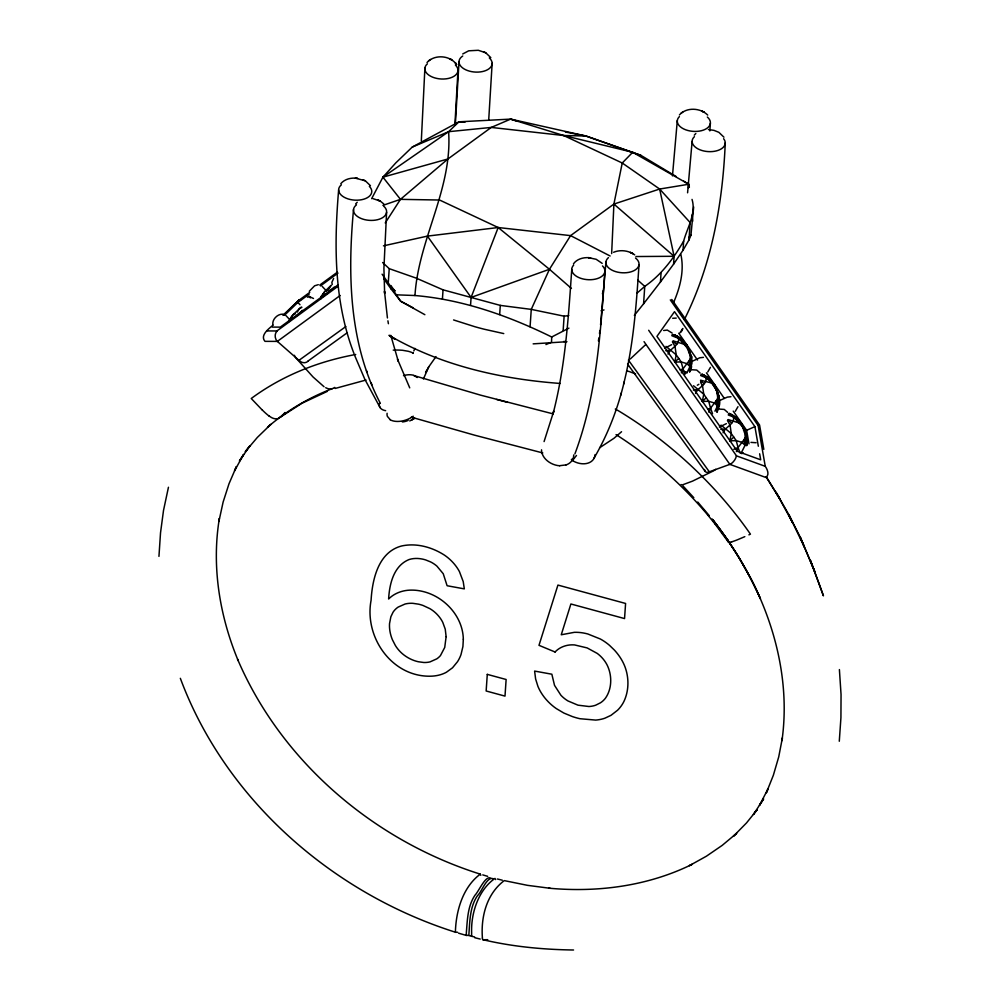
<?xml version="1.0" encoding="UTF-8"?>
<svg xmlns="http://www.w3.org/2000/svg" width="1000" height="1000" viewBox="0 0 1000 1000"><rect width="100%" height="100%" fill="white"/><g stroke="black" fill="none" stroke-linecap="round" stroke-linejoin="round"><path stroke-width="1.5" d="M700.588 382.325L702.562 385.9L703.737 394.188L702.35 401.438L708.7 401.275L714.538 403.038L717.487 405.988L719.225 406.325C721.7 392.762 711.838 381.75 701.912 374.113C714.225 379.387 720.562 393.387 719.225 406.325L718.225 406.763L717.013 411.163L718.675 408.05L718.1 408.3M746.75 444.025L746.75 445.688C748.225 432.812 741.663 418.713 729.438 413.475L728.438 413.913L732.95 415.95L741.95 423.825L746.625 435.513L746.175 444.288L746.737 440.262M421.325 140.787L424.888 68.1M568.913 328.137L551.712 337C508.812 315.887 462.887 299.575 414.975 295.525C418.375 239.513 452.65 188.925 448.6 131.688L458.95 121.812L510.662 119.113L585.95 136.012L640.875 155.338L676.162 176.513M454.875 125.2L457.95 70.938M551.712 337L551.525 342.2L545.938 344.575M455.325 125.05L459 61.887M671.838 335.725L678.688 338.387L680.113 337.962L686.9 345.112L691.575 356.8L688.662 361.362L689.963 366.613L689.638 371.163C692.663 357.125 688.263 338.363 672.788 334.513M717.588 410.913L717.05 412.025C717.837 402.8 718.763 393.013 714.425 384.475L707.638 377.325L706.213 377.738L700.738 375.613M611.65 253.6L613.9 204.075L622.238 163.012L632.7 152.275L688.725 184.25L689.388 187.275M488.7 120.162L492.15 63.325M745.5 445.438L745.512 444.738M158.95 556.375L160.525 532.825L163.512 510.425L168.45 487.25M338.638 189.975C334.012 244.737 333.913 301.625 354.025 353.65M353.525 209.5C347.5 274.837 349.075 343.925 380.363 403.325M386.587 212.312L383.913 268.337L384.637 293.375L384.5 291.3L387.425 317.95M424.862 314.688L400.637 301.2L388.263 282.913L389.237 268.663L382.625 262.525M442.425 299.025L443.05 289.837L416.163 278.113L389.237 268.663M470.55 305.325L471.087 297.438L498.188 227.525L570.575 235.625L610.138 256M499.675 314.575L500.3 305.4L443.05 289.837M530.075 326.8L531.263 309.387L549.45 269.275L570.575 235.625L613.9 204.075L659.65 189.037L688.725 184.25L688.475 188.012M563.15 330.438L564.125 316.188L568.75 315.575M604.888 270.938C600.662 332.537 596.75 395.5 574.913 453.875M639.012 264.725C636.375 304.775 633.475 345.125 623.612 384.162M634.338 315.4L643.575 303.8L644.762 286.388C661.413 274.825 673.587 258.45 683.65 241.075C687.262 227.662 696.375 213.575 692.025 199.387M643.575 303.8L660.438 282L661.062 272.812M660.438 282L673.575 264.175L674.112 256.288L659.65 189.037L622.238 163.012L563.65 135.512L510.662 119.113L491.262 127.425L447.938 158.975L400.462 199.35L385.225 222.963M673.575 264.175L683.025 250.25L683.65 241.075M683.025 250.25L688.975 239.988L690.163 222.575L659.65 189.037M688.975 239.988L690.938 235.162L693.662 206.962M571.75 269.5C568.413 317.85 565.3 366.625 553.075 413.713L553.775 411.125L544.075 441.587M605.95 261.887L600.562 324.938M677.312 120.512L672.463 175.888M692.113 141.438L687.588 192.8M709.85 130.938L710.375 123.325M725.263 142.85C722.688 203.625 711.775 264.887 684.325 319.662M839.287 741.25L840.925 717.712L841.05 694.538L839.4 669.575M689.488 371.812L691.112 361.812L699.8 357.775L703.438 357.362M718.225 406.763L719.212 400.913M717.05 412.025L717.5 405.975L716.188 400.725L719.1 396.163M672.2 334.775L674.388 334.75L678.688 338.387L678.325 341.912C675.975 347.025 670.088 348.888 668 354.087M706.213 377.738L705.85 381.275C703.5 386.375 697.613 388.25 695.525 393.45M729.438 413.475L733.737 417.1L733.375 420.637C731.012 425.737 725.138 427.6 723.05 432.812M691.263 363.7L691.575 356.8L686.637 347.212L686.9 345.112L673.062 340.838M714.163 386.575L714.425 384.475L711.688 383.025L700.588 380.188M741.175 453.125L745.013 445.35L745.35 437.762L744.163 429.475L741.688 425.938L741.95 423.825L728.112 419.55M598.425 340.925L598.837 337.95M599.475 333.488L599.9 330.513M289.288 321.512L289.613 319.438L292.9 314.812L301.188 307.188M321.075 298.263L321.4 296.2L324.7 291.575L331.075 285.35L328.438 290L324.7 291.575L321.087 298.263L323.05 293.888M690.7 367.413L691.7 366.962L689.975 366.625L687.013 363.675L681.175 361.925L674.825 362.088L676.213 354.837L675.037 346.55L672.4 341.763M746.625 435.513L743.713 440.075L745.013 445.337L742.062 442.388L736.225 440.637L729.875 440.8L731.263 433.55L730.088 425.262L727.45 420.487M602.438 293.825L603.162 290.85M320.65 299.113L321.4 296.2L323.137 296.5L325.05 295.113M593.862 458.425C607.85 434.625 617.812 408.625 624.237 381.812M620.625 395.438L621.275 393M710.438 367.362L707.775 371.95M737.962 406.712L735.3 411.312M423.413 378.975L428.725 366.9L436 356.6M690.062 371.55L691.15 368.688L690.575 368.95M412.975 353.4A30.013 4.462 -80.1 0 1 413.013 352.987L413.113 352.7M371.65 198.675L382.925 177.162L395.825 162.862L412.275 147.062L458.95 121.812L465.05 122.137M673.612 302.488C680.062 287.55 684.488 270.763 680.863 254.525M681.338 372.887L683.025 368.812L688.662 361.362M708.863 412.238L710.55 408.162L716.188 400.725M736.388 451.6L738.075 447.525L743.713 440.075M413.812 350.962L414.938 348.4M289.788 320.4L291.262 317.125M679.95 332.85L682.825 328.488L682.2 329.837M681.287 331.838L682.062 330.163M686.762 373.113L689.963 366.625M714.938 411.175L717.487 405.988M290.012 320.163L292.9 314.812L295.4 313.762M426.725 370.538L425.6 372.612L428.725 366.9M297.3 312.075L299.288 308.587L301.913 307.275M309.262 291.275L314.613 285.8L318.3 284.675M576.487 455.475L574.388 458.088M573.475 263.825C577.263 258.538 584.525 256.95 590.65 257.875L588.488 257.675L596.163 259.288L602.188 263.375M333.625 278.475L331.863 282.387L332.238 284.575M284.975 412.488L284.438 413.137M284.188 413.438L283.45 414.263M427 62.538C434.387 54.1 450.3 55.237 456.45 64.488L455.325 62.763L456.65 64.538M340.8 183.7C344.738 178.875 351.613 177.45 357.537 178.337L355.375 178.137L365.387 180.85L370.438 185.7M355.637 203.925L357.225 202.262M679.425 114.938C686.438 106.925 700.512 107.775 707.712 115.075M694.275 135.162L695.85 133.5M688.925 237.362L690.938 235.162M297.062 315.562L302.387 310.375M334.175 287.125L326 294.413M645.5 344.787L630.275 358.988M282.975 315.4L298.725 300.25M340.188 295.475L277.362 341.4L264.975 341.35C259.637 335.262 269.288 328.35 272.9 325.238M284.725 313.85L298.525 300.575L309.762 292.362M284.488 315.287L297.863 302.425L309.15 294.175M674.825 362.088L678.7 358.375L676.213 354.837L666 346.388M702.35 401.438L706.225 397.738L703.737 394.188L693.525 385.75M729.875 440.8L733.75 437.088L731.263 433.55L721.05 425.1M742.938 452.775L742.475 453.4M636.95 293.2L644.762 286.388L637.875 280.25M621.55 431.725L614.05 438.225L599.625 447.762M671.65 344.688L664.762 348.162M715.738 469.325L713.875 470.6A7.388 1.787 -36.7 0 1 712.575 471.325L692.475 481.15L682.775 484.75M462.738 53.963L468.7 50.812L478.3 50.287L485.763 52.787L490.812 57.638M319.762 285.05L337.25 272.262M320.45 285.925L338.013 273.075M338.013 284.925L280.287 327.125L272.238 327.088M338.125 286.212L276.9 330.962L266.988 330.925M428.587 60.875L430.462 59.5M681.012 113.275L682.887 111.9M308.137 360.975L347.35 332.663M345.85 326.562L298.95 360.35L277.362 341.4M280.188 417.25L301.95 403.263L327.4 391.337M571.45 288.438L549.45 269.275L498.188 227.525L439.6 200.025L400.462 199.35L382.925 177.162L448.6 131.688L491.262 127.425L563.65 135.512L585.95 136.012L640.875 155.338M412.55 419.5L414.637 418.113L409.75 420.95M334.762 387.413L333.325 388.25M411.975 419.875L413.913 418.638M697.337 385.225L698.863 384.288M726.388 423.65L719.375 427.025M748.9 534.85L750.438 534.15A348.9 270.4 35.4 0 0 719.663 495.062C690.612 462.438 656.75 434.05 619.4 411.362A73.662 57.088 35.4 0 0 615.3 409.062M673.388 335.2L675.6 335.363M675.025 335.625L676.975 336.112M676.538 336.3L678.475 336.975M677.9 337.238L679.112 338.4L680.113 337.962M679.112 338.4L681.3 339.288M680.725 339.55L682.588 340.712M683.962 342.225L682.15 340.913M684.4 344.225L685.4 343.787L689.463 351.337L689.425 353.713M688.462 351.775L689.463 351.337M700.913 374.55L703.125 374.725M702.55 374.975L704.5 375.462M704.062 375.662L706 376.337M705.425 376.587L706.637 377.762L707.638 377.325M706.637 377.762L708.825 378.65M708.25 378.913L710.113 380.075M711.488 381.575L709.675 380.275M713.3 385.25L716.988 390.688L717.638 395.087M718.2 399.275L719.2 398.837L718.637 396.9M719.087 400.775L727.325 397.125L730.962 396.712M734.163 417.125L735.163 416.675L739.013 420.938M742.862 428.4L744.513 430.05L744.475 432.425M743.512 430.487L744.513 430.05M749 443.875L746.625 430.3L754.912 426.625L674.513 311.675L656.95 336.362L737.337 451.312L760.7 459.812L759.65 453.787M744.825 536.65L738.288 539.425A47.475 12.65 -34.8 0 1 731.787 541.812M332.812 388.475L332.287 388.663C308.688 397.738 286.637 410.712 267.525 427.275L270.825 424.375L257.35 437.425L245.275 451.65L250.025 445.637L239.438 460.95L243.6 454.45L234.55 470.8L236.412 466.6L228.975 483.837L223.125 502.05L218.888 521.462L219.35 518.538C211.45 566.5 219.638 616.062 238.2 660.675L237.562 659.212C281.55 762.038 374.275 840.738 480.288 874.137L480.85 875.312M412.275 147.062L448.6 131.688M680.175 370L683.025 368.812L681.175 361.925L678.7 358.375M707.7 409.363L710.55 408.162L708.7 401.275L706.225 397.738M733.8 449.312L738.075 447.525L736.225 440.637L733.75 437.088M613.6 252.262C620.438 249.45 628.737 250.512 634.7 254.85M704.55 469.525A7.25 4.013 -51.7 0 0 709.388 471.8L729.85 464.363L765.788 477.438C769.825 475.05 767.362 469.25 765.25 466.325L758.125 425.475L670.3 299.887M549.45 269.275L471.087 297.438L427.413 236.112L383.462 245.85M758.162 425.45L759.237 425.087M382.938 205.362L400.462 199.35M335.175 388.45L366.037 380.025M728.263 414.975L733.737 417.1L735.163 416.675M601.038 310.775L604 309.925M382.925 177.162L447.938 158.975M566.025 464.913L559.65 465.688M332.287 388.663L329.925 388.975A13.188 7.987 56.4 0 1 327.287 388.425L325.7 387.713M731.838 541.75L730.188 542.125A13.787 3.675 -34.8 0 1 729.45 542.188A11.475 3.062 -34.8 0 1 727.95 541.3M403.5 375.7L404.738 375.412M307.425 297.175L309.625 296.75L313.488 298.475M663.675 330.5L667.312 330.087L672.138 333.05M672.7 318.275L676.237 318.1M691.625 369.725L696.737 370.062L700.138 373.075M719.15 409.075L724.262 409.425L727.663 412.425M750.975 442.388L756.087 442.738M355.712 354.487C331.637 358.9 308.075 366.375 286.112 377.25A348.9 270.4 35.4 0 0 251.238 398.5L262.3 410.087M427.413 236.112L498.188 227.525M533.15 343.862L566.95 341.7M665.812 350.688L670.15 350.4M693.325 390.037L697.675 389.75M720.85 429.4L725.2 429.113M180.338 678.312C225.562 800.025 333.05 893.587 455.775 932.325L457.55 932.237M393.225 350.125L393.938 350.1A73.662 57.088 35.4 0 1 402.45 350.275L408.1 351.25A23.325 18.075 35.4 0 1 413.013 352.987M490.788 878.288C485.825 874.55 478.625 891.65 475.025 895.163C467.75 905.9 467.413 919.225 466.425 931.712A119.637 31.913 -74.4 0 0 466.287 933.95A4.112 1.1 -74.4 0 0 466.3 934.875L467.962 935.512M471.9 936.213L468.938 935.6A4.112 1.113 -74.8 0 1 468.913 934.675A119.625 32.462 -74.8 0 1 469.025 932.425C469.888 919.938 470.125 906.525 477.388 895.788C481.812 891.8 486.8 876.237 493.125 878.7M474.588 936.938L471.575 936.3A4.112 1.137 -75.2 0 1 471.538 935.375A119.637 33.025 -75.2 0 1 471.637 933.125C470.838 912.887 478.537 889.875 494.988 878.4L495.613 879.587M635.938 256.537L674.112 256.288L613.9 204.075M482.425 938.062A3.75 1.1 -76.8 0 0 482.975 939.75L487.75 939.688M563.638 341.512L565.312 341.5M560.188 383.45C501.012 379.113 440.588 365.513 389.012 335.3L395.337 339.425L390.275 336.125M573.55 950C543.1 949.575 512.663 946.688 482.975 939.712M396.538 294.837L414.975 295.525M708.388 129.537L714.013 130.375L718.875 132.325L723.925 137.175M500.3 305.4L531.263 309.387L564.125 316.188M289.613 319.438L291.337 319.75M565.4 132L585.95 136.012M482.413 938.075C480.763 916.838 486.625 893.875 504.25 880.612L527.475 885.337L550.075 888.288L548.625 888.162C597.362 892.712 647.8 886.15 692 864.388L689.412 865.65L706.388 856.213L722.188 845.387L736.712 833.238L733.388 836.287L746.513 822.925L757.237 809.613L753.438 814.463L763.625 798.875L759.488 805.325L768.112 788.737L766.338 792.825L773.35 775.275L778.713 756.938L782.387 737.925L781.963 740.65C789.825 684.887 776.275 627.837 750.65 578.25L738.888 557.312L726.675 538.55L712.625 519.538C731.625 543.925 747.887 570.438 760.413 598.713L759.887 597.575C747.387 569.487 731.137 543.175 712.125 519.038M503.762 333.587L484.4 329.263A202.362 115.487 3.9 0 1 474.938 326.737L453.575 319.95M372.788 198.575L380.238 201.075L383.925 204.062M284.312 314.45C278.65 312.688 271.575 319.237 272.95 325.012M563.65 135.512L632.7 152.275M480.225 939.062L474.712 937.7M542.8 452.95L474.65 435.188L411.312 417.175M502.3 880.2L497.362 878.975M553.162 413.888L480.588 395.15L413.825 375.55M496.575 399.462L507.713 402.375M466.712 935.55L458.525 933.162M487.675 876.338L482.75 874.887M510.662 119.113L517.537 121.363M480.288 874.137C463.225 886.825 456.262 909.825 455.438 930.75A3.75 0.925 -72.8 0 0 455.763 932.362M765.25 466.325L736.5 455.863L648.675 330.275M414.162 375.662L417.3 377.5M684.237 371.35L687.1 372.525M555.1 652.013L538.987 645.325L557.925 585.075L625.588 603.462L624.55 618.575L570.887 603.987L561.25 634.775L574.35 632.325A43.963 34.075 35.4 0 1 587.775 633.962L600.388 639.025A41.95 32.513 35.4 0 1 609.525 645.362L614.4 650.088A50.25 38.95 35.4 0 1 618.8 655.475L620.1 657.35A45.65 35.375 35.4 0 1 625.1 667.125C629.1 678.1 628.962 690.775 623.95 701.4A54 41.85 35.4 0 1 617.55 710.25L610.988 715.337L604.85 718.213A44.45 34.45 35.4 0 1 595.7 720.088L579.925 718.713A67.638 52.425 35.4 0 1 572.425 716.587L563.862 713.05L556.263 708.562A43.062 33.375 35.4 0 1 546.65 700.05A44.925 34.812 35.4 0 1 543.962 696.8A42.775 33.15 35.4 0 1 537.938 686.413L535.612 678.95L534.612 671.075L551.85 674.212L554.525 685.35L560.913 695.263A26.475 20.525 35.4 0 0 567.975 700.95L577.987 705.175L588.913 706.513A28.925 22.413 35.4 0 0 595.712 705.188L600.525 702.775A33.112 25.663 35.4 0 0 605.425 698.225C612.137 688.713 612.2 675.312 607.137 665.05A29.175 22.613 35.4 0 0 602.9 658.725A27.575 21.363 35.4 0 0 597.238 653.413L587.125 647.913L574.6 644.938A28.863 22.375 35.4 0 0 566.237 645.588A33.638 26.062 35.4 0 0 555.075 651.988M634.888 373.675L629.3 371.562A23.287 18.05 35.4 0 0 627.175 371.037M485.763 52.787L483.425 51.675M365.387 180.85L363.05 179.737M395.037 290.738L390.863 288.688L383.725 278.675M413.05 307.75L400.637 301.2L390.863 288.688L394.875 291.038M683.7 181.15L688.725 184.25M573.162 460.513L571.5 459.325M616.05 434.613C650.475 456.587 681.55 483.8 707.812 515.075M324.05 386.737L313.025 376.962L296.137 358.162A7.388 4.475 56.4 0 1 295.138 356.812L294.363 355.288M269.113 416.012L271.288 417.425A13.787 8.45 53.5 0 0 272.45 418.013A11.475 7.025 53.5 0 0 276.85 418.725M390.175 419.637L387.388 416.375A17.438 10.1 -19.7 0 1 387.1 413.288M672.987 341.488L676.675 344.225M700.512 380.85L704.2 383.587M728.037 420.2L731.725 422.95M678.688 338.387L686.637 347.212M733.737 417.1L741.688 425.938M322.188 286.4L326.325 290.788M297.863 302.425L300 304.7M286 315.663L290.125 320.062M682.9 485.863L693.812 497.688M697.75 502.038L709.25 515.638M707.575 514.788L714.95 523.875M714.7 523.562L728.025 541.575M628.4 360.112L709.375 471.875M627.575 364.05L704.975 471.15M382.088 274.188L388.263 282.913M671.762 299.475L759.575 425.05L763.812 449.35M678.737 333.225L697.5 360.05M706.438 372.825L724.3 398.363M733.225 411.138L746.625 430.3M644.038 341.65L729.85 464.363M745.55 444.787L746.012 445.462M766.2 476.763L779.963 499.125L766.162 476.863M309.175 296.125L310.3 297.9M380.087 407.575L364.825 379.263L354.663 355.45M742.4 426.238L743.438 428.15M712.925 383.137L713.875 384.988M409.725 387.863L397.475 359.15L398.263 361.213L390.775 335.312M366.475 370.575L367.262 372.625M371.1 382.688L371.9 384.775M738.075 447.525L740.05 453.038M710.55 408.162L712.525 413.675M683.025 368.812L685 374.325M690.55 355.525L691.112 357.55M754.912 426.625L758.337 446.238M387.912 320.825L388.4 323.713M691.875 215.125L692.7 221.213M691.575 356.8L691.663 364.062M455.387 65.05A16.6 9.475 3.9 0 1 452.275 77.188A16.6 9.475 3.9 0 1 430.625 76.225A16.6 9.475 3.9 0 1 427.388 63.825M489.3 57.925A16.6 9.475 3.9 0 1 486.15 70.4A16.6 9.475 3.9 0 1 463.913 68.812A16.6 9.475 3.9 0 1 462.725 56.025M707.337 117.037A16.6 9.475 3.9 0 1 705.325 129.288A16.6 9.475 3.9 0 1 683.7 128.95A16.6 9.475 3.9 0 1 679.4 116.613M723.612 138.713A16.6 9.475 3.9 0 1 707.987 151.588A16.6 9.475 3.9 0 1 694.425 136.662M595.075 454.588A16.75 12.163 28.4 0 1 571.663 460.075M635.5 258.038A16.6 9.475 3.9 0 1 634.15 270.575A16.6 9.475 3.9 0 1 612.112 270.225A16.6 9.475 3.9 0 1 608.462 257.6M541.538 449.825A17.337 12.775 20.7 0 0 541.6 451.1A16.875 12.387 21.3 0 0 542.388 454.25A16.5 12.025 22.3 0 0 559.675 465.788M573.737 454.938A17.188 12.775 22.6 0 1 569.788 462.912A17.438 12.862 23.3 0 1 566.038 464.925M602.487 265.938A16.6 9.475 3.9 0 1 588.825 279.725A16.6 9.475 3.9 0 1 573.663 265.113M408.162 420.412A10.012 4.775 -11.6 0 1 407.812 420.562A8.7 4.062 -12.4 0 1 402.4 421.938M413.263 416.213A16.875 9.925 -18.2 0 1 409.975 418.263A16.5 9.525 -18.5 0 1 390.075 419.7M383.55 206.025A16.6 9.475 3.9 0 1 381.138 218.463A16.6 9.475 3.9 0 1 359.075 217.512A16.6 9.475 3.9 0 1 356.463 204.85M385.662 410.675A16.75 9 -22.3 0 1 379.45 403.387M369.363 186.388A16.6 9.475 3.9 0 1 365.8 198.463A16.6 9.475 3.9 0 1 344.15 197.237A16.6 9.475 3.9 0 1 341.375 184.812M574.388 458.387A13.025 6.612 -89.3 0 1 571.487 459.675M404.725 375.325A18.675 16.1 -38.6 0 1 413.787 375.3M308.212 361.05A7.25 6.312 63.3 0 1 299.012 360.288M277.25 341.512A7.675 6.525 61.7 0 1 277.013 331.112M298.65 300.712A7.675 2.237 49.5 0 1 300.512 300.35M736.363 455.925A7.675 4.037 -49.6 0 1 729.837 464.5M731.225 415.325A22.125 12.713 66.1 0 1 735.562 418.663M742.588 452.875A22.125 12.713 66.1 0 1 741.688 453.7M728.95 413.675A22.125 12.713 66.1 0 1 739.975 422.713M743.037 427.962A22.125 12.713 66.1 0 1 743.913 429.95M746.25 438.413A22.125 12.713 66.1 0 1 746.462 444.412M703.7 375.962A22.125 12.713 66.1 0 1 708.037 379.3M718.2 405.375A22.125 12.713 66.1 0 1 716.513 411.475M702.925 374.875A22.125 12.713 66.1 0 1 712.45 383.35M715.512 388.6A22.125 12.713 66.1 0 1 717.163 392.663M718.725 399.05A22.125 12.713 66.1 0 1 717.85 409.875M673.162 335.288A22.125 12.713 66.1 0 1 680.512 339.95M690.675 366.025A22.125 12.713 66.1 0 1 689.587 370.838M672.438 334.625A22.125 12.713 66.1 0 1 686 345.613M691.2 359.7A22.125 12.713 66.1 0 1 689.737 371.788M684.95 373.275A8.3 4.763 66.1 0 1 684.375 371.675M681.587 484.75A13.188 3.2 -36.7 0 1 681.137 484.538M282.825 414.575A34.725 21.275 53.5 0 1 277.013 419M269.088 416.075A47.475 29.087 53.5 0 1 262.325 410.037M727.675 541.462A34.725 9.25 -34.8 0 1 728.05 540.2M634.9 373.65A73.662 57.088 35.4 0 1 635.588 373.975M394.35 290.175A57.1 32.587 3.9 0 1 391 285.587M446.125 636.65L444.738 647.425L440.475 655.55A29.987 23.238 35.4 0 1 436.763 658.863L430.05 661.875A25.65 19.887 35.4 0 1 423.75 662.487L418.263 661.737A29.838 23.125 35.4 0 1 402.238 653.612A29.275 22.688 35.4 0 1 395.387 645.537L392.4 639.725A42.862 33.225 35.4 0 1 389.538 623.6L390.863 616.763L393.025 612.25A29.475 22.837 35.4 0 1 398.137 607.1L405.037 604.038A28.6 22.175 35.4 0 1 412.837 603.325L418.525 604.163A37.3 28.9 35.4 0 1 423.038 605.475L429.913 608.675A26.562 20.587 35.4 0 1 436.8 614.075L437.8 615.15A29.188 22.625 35.4 0 1 440.562 618.638A28.4 22.012 35.4 0 1 442.788 622.4L445.25 629.2L446.125 636.65M463.325 639.2L462.925 646.5L461.012 654.562A57.2 44.325 35.4 0 1 457.5 661.712L452.525 667.788L446.4 672.25A42.638 33.038 35.4 0 1 439.162 675.062A43.938 34.05 35.4 0 1 431.037 676.188C392.013 677.337 364.025 637.238 371.087 600.275C372.3 579.45 378.312 552.062 401.6 545.988C416.375 542.737 432.125 547.137 444.625 555.25A38.288 29.675 35.4 0 1 453.113 562.675A38.163 29.575 35.4 0 1 459.425 571.575L463.212 581.587L464.325 588.875L447.1 585.737L443.25 573.75L436.9 566.112A24 18.6 35.4 0 0 430.538 561.888L425.712 559.95A31.113 24.112 35.4 0 0 422.375 559.075A28.212 21.862 35.4 0 0 409.087 559.538C393.65 565.763 389.45 584.062 388.625 599C394.688 592.863 403.4 589.975 411.925 590.112A44.05 34.137 35.4 0 1 421.662 591.2C443.837 595.9 462.863 616.05 463.325 639.2M487.287 674.375L486.15 690.987L505 696.112L506.125 679.488L487.287 674.375M630.513 252.463L632.75 253.562L630.513 252.463M701.875 111.075L704.112 112.188L701.875 111.075M378.075 200.062L380.312 201.163L378.075 200.062M449.45 58.675L451.675 59.787L449.45 58.675M788.775 514.575L776.012 492.238L792.75 522.925L788.775 514.575L800.275 537.263L814.65 571.337L800.275 537.263L804.375 547.013L788.775 514.575M818.95 583.425L810.375 560.237L823.438 595.85L818.95 583.425"/></g></svg>
